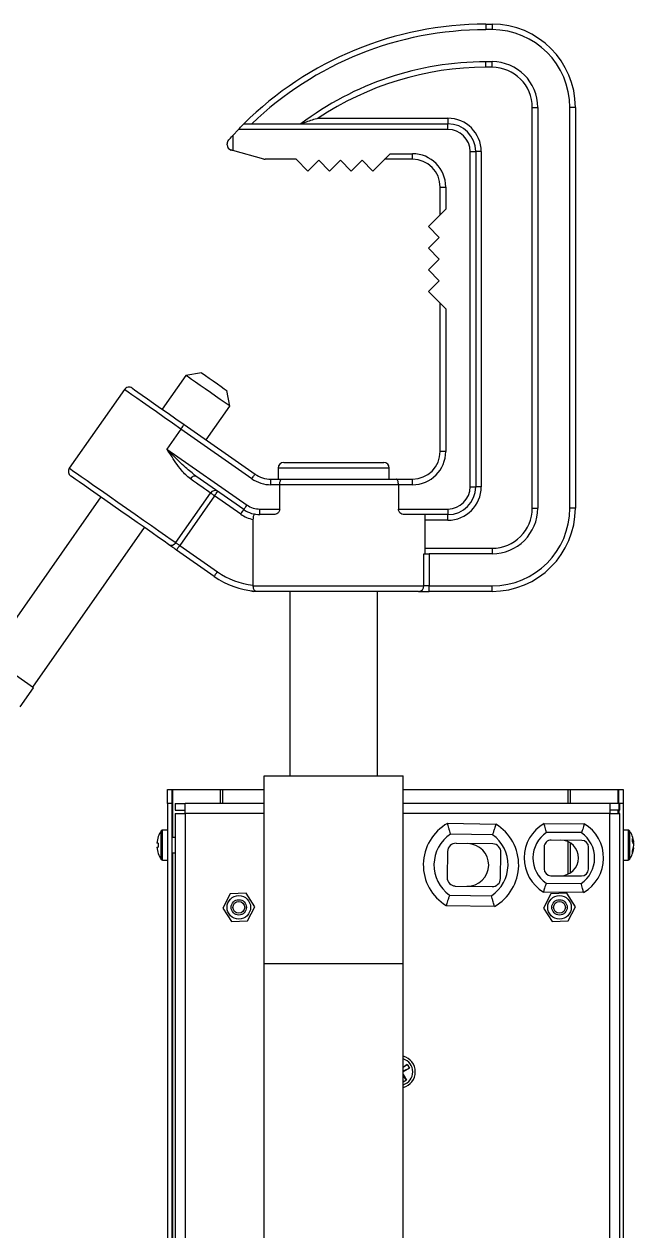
# Model space of a CAD drawing. Extents: x 8 to 113, y 1 to 87.
# Drawn here: x 78.69 to 84.17, y 42.59 to 53.45 of the extents above; entities that cross this region are included whole.
import ezdxf

# ---------------------------------------------------------------- set-up
doc = ezdxf.new("R2010")
doc.units = 0
doc.header["$MEASUREMENT"] = 0
doc.layers.add('OBJECT', color=7, linetype='CONTINUOUS')

msp = doc.modelspace()

# ---------------------------------------------------------------- linework, layer by layer
at = {"layer": 'OBJECT'}
for p, q in [((82.84, 53.451), (82.84, 53.401)), ((82.84, 53.451), (82.897, 53.451)), ((82.897, 53.451), (82.897, 53.401)), ((82.897, 53.401), (82.84, 53.401)), ((82.84, 53.113), (82.897, 53.113)), ((82.84, 53.063), (82.84, 53.113)), ((82.897, 53.063), (82.897, 53.113)), ((82.897, 53.063), (82.84, 53.063)), ((83.259, 52.701), (83.309, 52.701)), ((83.259, 49.096), (83.259, 52.701)), ((83.309, 52.701), (83.309, 49.096)), ((83.647, 52.701), (83.597, 52.701)), ((83.597, 49.096), (83.597, 52.701)), ((83.647, 52.701), (83.647, 49.096)), ((81.334, 52.604), (82.5, 52.604)), ((82.5, 52.604), (82.5, 52.554)), ((80.564, 52.448), (80.617, 52.504)), ((82.5, 52.504), (80.617, 52.504)), ((80.664, 52.554), (82.5, 52.554)), ((82.5, 52.504), (82.5, 52.554)), ((80.514, 52.366), (80.514, 52.374)), ((80.564, 52.448), (80.564, 52.314)), ((80.844, 52.237), (80.564, 52.314)), ((81.134, 52.235), (80.857, 52.235)), ((81.134, 52.235), (81.24, 52.129)), ((81.825, 52.129), (81.981, 52.285)), ((82.181, 52.235), (81.931, 52.235)), ((81.981, 52.285), (82.181, 52.285)), ((82.181, 52.235), (82.181, 52.285)), ((82.7, 52.304), (82.75, 52.304)), ((82.7, 49.287), (82.7, 52.304)), ((82.75, 52.304), (82.75, 49.287)), ((82.8, 52.304), (82.75, 52.304)), ((82.8, 52.304), (82.8, 49.287)), ((81.24, 52.129), (81.338, 52.226)), ((81.338, 52.226), (81.435, 52.129)), ((81.435, 52.129), (81.533, 52.226)), ((81.533, 52.226), (81.63, 52.129)), ((81.63, 52.129), (81.728, 52.226)), ((81.728, 52.226), (81.825, 52.129)), ((82.431, 51.985), (82.481, 51.985)), ((82.431, 51.735), (82.431, 51.985)), ((82.481, 51.985), (82.481, 51.785)), ((82.481, 51.785), (82.325, 51.629)), ((82.325, 51.629), (82.423, 51.531)), ((82.423, 51.531), (82.325, 51.434)), ((82.325, 51.434), (82.423, 51.336)), ((82.423, 51.336), (82.325, 51.239)), ((82.325, 51.239), (82.423, 51.141)), ((82.423, 51.141), (82.325, 51.044)), ((82.325, 51.044), (82.481, 50.888)), ((82.431, 49.606), (82.431, 50.938)), ((82.481, 50.888), (82.481, 49.606)), ((80.143, 50.289), (79.931, 49.985)), ((80.283, 50.314), (80.143, 50.289)), ((79.59, 50.163), (79.094, 49.455)), ((80.537, 50.014), (80.512, 50.153)), ((80.324, 49.71), (80.537, 50.014)), ((80.127, 49.848), (80.765, 49.401)), ((80.099, 49.807), (79.973, 49.627)), ((80.736, 49.36), (80.099, 49.807)), ((79.973, 49.627), (80.693, 49.123)), ((82.481, 49.606), (82.431, 49.606)), ((80.973, 49.456), (80.973, 49.356)), ((81.973, 49.456), (80.973, 49.456)), ((81.023, 49.506), (81.923, 49.506)), ((81.973, 49.356), (81.973, 49.456)), ((80.664, 49.082), (80.233, 49.384)), ((80.908, 49.306), (80.908, 49.356)), ((80.908, 49.356), (81.006, 49.356)), ((80.987, 49.306), (80.908, 49.306)), ((80.987, 49.087), (80.987, 49.306)), ((82.055, 49.306), (80.987, 49.306)), ((81.006, 49.356), (82.036, 49.356)), ((82.036, 49.356), (82.181, 49.356)), ((82.055, 49.306), (82.055, 49.087)), ((82.181, 49.306), (82.055, 49.306)), ((82.181, 49.306), (82.181, 49.356)), ((79.378, 49.196), (78.372, 47.759)), ((80.052, 48.785), (80.364, 49.231)), ((80.401, 49.206), (80.088, 48.759)), ((80.636, 49.041), (80.401, 49.206)), ((82.7, 49.287), (82.75, 49.287)), ((82.8, 49.287), (82.75, 49.287)), ((80.808, 49.087), (80.987, 49.087)), ((80.808, 49.037), (80.808, 49.087)), ((82.055, 49.087), (82.5, 49.087)), ((82.5, 49.087), (82.5, 49.037)), ((83.259, 49.096), (83.309, 49.096)), ((83.647, 49.096), (83.597, 49.096)), ((80.746, 48.993), (80.746, 48.4)), ((80.934, 49.037), (80.808, 49.037)), ((82.5, 49.037), (82.108, 49.037)), ((82.296, 48.684), (82.296, 49.037)), ((82.5, 48.987), (82.296, 48.987)), ((82.5, 48.987), (82.5, 49.037)), ((78.765, 47.483), (79.771, 48.92)), ((80.088, 48.759), (80.426, 48.522)), ((80.398, 48.481), (80.059, 48.718)), ((82.284, 48.396), (82.284, 48.684)), ((82.284, 48.684), (82.331, 48.684)), ((82.296, 48.734), (82.897, 48.734)), ((82.331, 48.684), (82.331, 48.396)), ((82.897, 48.684), (82.331, 48.684)), ((82.897, 48.734), (82.897, 48.684)), ((80.746, 48.4), (80.746, 48.396)), ((80.746, 48.396), (82.284, 48.396)), ((82.237, 48.346), (80.752, 48.346)), ((81.078, 48.346), (81.078, 46.686)), ((81.868, 46.686), (81.868, 48.346)), ((82.237, 48.346), (82.331, 48.346)), ((82.331, 48.396), (82.284, 48.396)), ((82.331, 48.346), (82.331, 48.396)), ((82.331, 48.396), (82.897, 48.396)), ((82.897, 48.346), (82.331, 48.346)), ((82.897, 48.346), (82.897, 48.396)), ((78.773, 47.478), (78.364, 47.764)), ((78.653, 47.306), (78.773, 47.478)), ((80.848, 44.998), (80.848, 46.686)), ((80.848, 46.686), (82.098, 46.686)), ((82.098, 44.998), (82.098, 46.686)), ((79.978, 46.563), (80.018, 46.563)), ((79.978, 46.438), (79.978, 46.563)), ((80.018, 46.563), (80.018, 46.438)), ((80.018, 46.563), (80.026, 46.563)), ((80.026, 46.563), (80.454, 46.563)), ((80.026, 46.132), (80.026, 46.563)), ((80.454, 46.563), (80.475, 46.563)), ((80.454, 46.438), (80.454, 46.563)), ((80.475, 46.563), (80.848, 46.563)), ((80.475, 46.438), (80.475, 46.563)), ((82.098, 46.563), (83.58, 46.563)), ((83.58, 46.563), (83.601, 46.563)), ((83.58, 46.563), (83.58, 46.438)), ((83.601, 46.563), (84.029, 46.563)), ((83.601, 46.563), (83.601, 46.438)), ((84.029, 46.563), (84.038, 46.563)), ((84.029, 46.563), (84.029, 46.438)), ((84.038, 46.563), (84.078, 46.563)), ((84.038, 46.438), (84.038, 46.563)), ((84.078, 46.563), (84.078, 46.438)), ((80.018, 46.438), (79.978, 46.438)), ((79.978, 46.438), (79.978, 39.913)), ((80.018, 46.438), (80.018, 39.913)), ((80.048, 46.438), (80.048, 46.378)), ((80.048, 46.438), (80.138, 46.438)), ((80.048, 46.378), (80.138, 46.378)), ((80.138, 46.348), (80.138, 46.438)), ((80.848, 46.438), (80.138, 46.438)), ((83.958, 46.438), (82.098, 46.438)), ((83.958, 46.438), (83.958, 46.348)), ((84.048, 46.438), (83.958, 46.438)), ((84.048, 46.378), (83.958, 46.378)), ((84.029, 46.378), (84.029, 46.348)), ((84.078, 46.438), (84.038, 46.438)), ((84.038, 46.438), (84.038, 46.348)), ((84.048, 46.378), (84.048, 46.438)), ((84.078, 46.438), (84.078, 40.14)), ((80.048, 46.348), (80.048, 40.003)), ((80.048, 46.348), (80.138, 46.348)), ((80.138, 46.348), (80.138, 40.003)), ((80.848, 46.348), (80.138, 46.348)), ((83.958, 46.348), (82.098, 46.348)), ((83.958, 46.348), (84.048, 46.348)), ((83.958, 40.143), (83.958, 46.348)), ((84.048, 40.14), (84.048, 46.348)), ((79.922, 45.934), (79.922, 46.191)), ((79.978, 46.198), (79.934, 46.198)), ((79.934, 45.928), (79.934, 46.198)), ((82.498, 46.259), (82.931, 46.251)), ((82.902, 46.156), (82.524, 46.162)), ((83.365, 46.257), (83.726, 46.254)), ((83.702, 46.175), (83.387, 46.177)), ((84.121, 46.198), (84.078, 46.198)), ((84.121, 46.198), (84.121, 45.928)), ((84.133, 46.191), (84.133, 45.934)), ((80.048, 46.132), (80.018, 46.132)), ((82.904, 46.074), (82.573, 46.079)), ((83.366, 46.047), (83.365, 45.851)), ((83.705, 46.106), (83.429, 46.108)), ((83.58, 46.094), (83.58, 45.801)), ((83.601, 46.083), (83.601, 45.813)), ((83.765, 45.848), (83.766, 46.044)), ((84.164, 46.087), (84.173, 46.088)), ((84.172, 46.063), (84.173, 46.067)), ((84.173, 46.067), (84.172, 46.066)), ((80.018, 45.994), (80.048, 45.994)), ((80.026, 40.357), (80.026, 45.994)), ((82.497, 46.006), (82.493, 45.771)), ((82.973, 45.763), (82.977, 45.998)), ((84.169, 46.038), (84.173, 46.037)), ((79.934, 45.928), (79.978, 45.928)), ((84.078, 45.928), (84.121, 45.928)), ((83.384, 45.72), (83.699, 45.718)), ((83.426, 45.788), (83.702, 45.786)), ((80.542, 45.625), (80.475, 45.497)), ((80.686, 45.631), (80.542, 45.625)), ((80.763, 45.509), (80.686, 45.631)), ((82.515, 45.614), (82.892, 45.607)), ((82.566, 45.695), (82.897, 45.69)), ((83.721, 45.637), (83.36, 45.641)), ((83.427, 45.625), (83.36, 45.497)), ((83.571, 45.631), (83.427, 45.625)), ((83.648, 45.509), (83.571, 45.631)), ((80.696, 45.381), (80.763, 45.509)), ((82.919, 45.511), (82.485, 45.518)), ((83.581, 45.381), (83.648, 45.509)), ((80.475, 45.497), (80.552, 45.375)), ((83.36, 45.497), (83.437, 45.375)), ((80.552, 45.375), (80.696, 45.381)), ((83.437, 45.375), (83.581, 45.381)), ((80.848, 44.998), (82.098, 44.998)), ((80.848, 36.025), (80.848, 44.998)), ((82.098, 36.025), (82.098, 44.998)), ((82.098, 44.066), (82.135, 44.089)), ((82.135, 44.089), (82.098, 44.061)), ((82.135, 44.089), (82.155, 44.057)), ((82.155, 44.057), (82.098, 44.022)), ((82.155, 44.057), (82.098, 44.03)), ((82.098, 44), (82.128, 43.949)), ((82.128, 43.949), (82.098, 43.989)), ((82.128, 43.949), (82.098, 43.931))]:
    msp.add_line(p, q, dxfattribs=at)
at = {"layer": 'OBJECT', "flags": 128}
for points in [[(80.617, 52.504), (80.626, 52.513), (80.635, 52.523), (80.643, 52.532), (80.65, 52.539), (80.656, 52.545), (80.66, 52.55), (80.663, 52.553), (80.664, 52.554)], [(80.528, 52.409), (80.535, 52.417), (80.544, 52.426), (80.554, 52.437), (80.564, 52.448)], [(80.564, 52.314), (80.56, 52.315), (80.555, 52.316), (80.551, 52.318)], [(80.537, 50.014), (80.531, 50.018), (80.514, 50.03), (80.487, 50.048), (80.452, 50.073), (80.41, 50.103), (80.364, 50.135), (80.316, 50.168), (80.27, 50.2), (80.228, 50.23), (80.193, 50.254), (80.166, 50.273), (80.149, 50.285), (80.143, 50.289)], [(80.283, 50.314), (80.284, 50.313), (80.297, 50.304), (80.32, 50.288), (80.351, 50.266), (80.388, 50.24), (80.426, 50.214), (80.46, 50.189), (80.488, 50.17), (80.506, 50.157), (80.512, 50.153), (80.512, 50.153)], [(79.66, 50.175), (79.665, 50.171), (79.682, 50.159), (79.711, 50.139), (79.749, 50.112), (79.797, 50.079), (79.852, 50.04), (79.915, 49.996), (79.983, 49.949), (80.054, 49.899), (80.127, 49.848)], [(80.099, 49.807), (80.023, 49.86), (79.949, 49.912), (79.878, 49.961), (79.812, 50.007), (79.753, 50.049), (79.701, 50.085), (79.658, 50.115), (79.625, 50.138), (79.603, 50.154), (79.591, 50.162), (79.59, 50.163)], [(80.099, 49.807), (80.104, 49.815), (80.11, 49.822), (80.115, 49.829), (80.119, 49.836), (80.122, 49.841), (80.125, 49.844), (80.127, 49.847), (80.127, 49.848)], [(79.094, 49.455), (79.095, 49.455), (79.105, 49.448), (79.127, 49.432), (79.159, 49.409), (79.202, 49.379), (79.255, 49.343), (79.315, 49.3), (79.383, 49.253), (79.455, 49.202), (79.531, 49.149), (79.608, 49.095), (79.686, 49.041), (79.761, 48.988), (79.833, 48.938), (79.899, 48.891), (79.959, 48.85), (80.01, 48.814), (80.052, 48.785)], [(79.987, 48.769), (79.947, 48.797), (79.897, 48.832), (79.84, 48.872), (79.776, 48.917), (79.706, 48.966), (79.633, 49.016), (79.559, 49.068), (79.485, 49.12), (79.414, 49.17), (79.346, 49.218), (79.285, 49.261), (79.23, 49.299), (79.184, 49.331), (79.148, 49.356), (79.123, 49.374), (79.109, 49.383), (79.107, 49.385)], [(80.183, 49.358), (80.189, 49.366), (80.195, 49.373), (80.202, 49.378), (80.209, 49.383), (80.216, 49.386), (80.223, 49.387), (80.228, 49.386), (80.233, 49.384)], [(80.364, 49.231), (80.348, 49.243), (80.329, 49.256), (80.309, 49.27), (80.286, 49.286), (80.263, 49.302), (80.237, 49.32), (80.211, 49.339), (80.183, 49.358)], [(80.736, 49.36), (80.742, 49.368), (80.747, 49.376), (80.752, 49.383), (80.757, 49.389), (80.76, 49.394), (80.763, 49.398), (80.765, 49.4), (80.765, 49.401)], [(80.401, 49.206), (80.395, 49.21), (80.39, 49.213), (80.384, 49.217), (80.379, 49.22), (80.375, 49.224), (80.371, 49.227), (80.367, 49.229), (80.364, 49.231)], [(80.401, 49.206), (80.406, 49.214), (80.411, 49.221), (80.416, 49.228), (80.421, 49.235), (80.424, 49.24), (80.427, 49.244), (80.429, 49.246), (80.429, 49.247)], [(80.664, 49.082), (80.665, 49.083), (80.667, 49.085), (80.669, 49.089), (80.673, 49.094), (80.677, 49.1), (80.682, 49.107), (80.688, 49.115), (80.693, 49.123)], [(80.636, 49.041), (80.641, 49.049), (80.647, 49.057), (80.652, 49.064), (80.656, 49.07), (80.66, 49.075), (80.662, 49.079), (80.664, 49.081), (80.664, 49.082)], [(80.059, 48.718), (80.048, 48.726), (80.037, 48.734), (80.027, 48.741), (80.017, 48.748), (80.008, 48.754), (80, 48.76), (79.993, 48.765), (79.987, 48.769)], [(80.052, 48.785), (80.055, 48.783), (80.058, 48.78), (80.062, 48.777), (80.067, 48.774), (80.072, 48.771), (80.077, 48.767), (80.082, 48.763), (80.088, 48.759)], [(80.059, 48.718), (80.06, 48.719), (80.061, 48.721), (80.064, 48.725), (80.068, 48.73), (80.072, 48.737), (80.077, 48.744), (80.082, 48.751), (80.088, 48.759)], [(80.398, 48.481), (80.398, 48.482), (80.4, 48.484), (80.403, 48.488), (80.406, 48.493), (80.41, 48.5), (80.415, 48.507), (80.421, 48.514), (80.426, 48.522)], [(79.895, 46.08), (79.892, 46.08), (79.89, 46.08), (79.888, 46.08), (79.887, 46.081), (79.885, 46.081), (79.884, 46.081), (79.883, 46.081), (79.882, 46.081)], [(79.882, 46.044), (79.883, 46.044), (79.884, 46.045), (79.885, 46.045), (79.887, 46.045), (79.888, 46.045), (79.89, 46.045), (79.892, 46.045), (79.895, 46.046)], [(79.895, 45.986), (79.895, 45.986), (79.894, 45.986), (79.894, 45.986), (79.894, 45.986)]]:
    msp.add_lwpolyline(points, dxfattribs=at)
at = {"layer": 'OBJECT'}
for centre, radius in [((80.619, 45.503), 0.106), ((83.504, 45.503), 0.106), ((80.619, 45.503), 0.069), ((80.619, 45.503), 0.0533), ((83.504, 45.503), 0.069), ((83.504, 45.503), 0.0533)]:
    msp.add_circle(centre, radius, dxfattribs=at)
for centre, radius, start, end in [((82.84, 50.361), 3.089, 90, 134.7928), ((82.897, 52.701), 0.75, 0, 90), ((82.84, 50.361), 3.039, 90, 133.8353), ((82.897, 52.701), 0.7, 0, 90), ((82.84, 50.361), 2.751, 90, 127.1709), ((82.897, 52.701), 0.412, 0, 90), ((82.84, 50.361), 2.701, 90, 123.8917), ((82.897, 52.701), 0.362, 0, 90), ((82.5, 52.304), 0.3, 0, 90), ((82.5, 52.304), 0.25, 0, 90), ((82.5, 52.304), 0.2, 0, 90), ((80.564, 52.374), 0.05, 136.8214, 180), ((80.564, 52.366), 0.05, 180, 254.528), ((80.857, 52.285), 0.05, 254.528, 270), ((82.181, 51.985), 0.3, 0, 90), ((82.181, 51.985), 0.25, 0, 90), ((79.631, 50.134), 0.05, 55, 145), ((82.181, 49.606), 0.3, 270, 0), ((82.181, 49.606), 0.25, 270, 0), ((79.135, 49.426), 0.05, 145, 235), ((81.023, 49.456), 0.05, 90, 180), ((81.923, 49.456), 0.05, 0, 90), ((80.908, 49.606), 0.3, 235, 270), ((80.908, 49.606), 0.25, 235, 270), ((80.405, 49.206), 0.0473, 58.8071, 148.3574), ((82.5, 49.287), 0.2, 270, 0), ((82.5, 49.287), 0.25, 270, 0), ((82.5, 49.287), 0.3, 270, 0), ((80.808, 49.287), 0.2, 235, 270), ((82.897, 49.096), 0.412, 270, 0), ((82.897, 49.096), 0.7, 270, 0), ((82.897, 49.096), 0.75, 270, 0), ((82.897, 49.096), 0.362, 270, 0), ((80.808, 49.287), 0.3, 235, 258.1852), ((80.808, 49.287), 0.25, 235, 270), ((80.011, 48.809), 0.0473, 238.8066, 328.3578), ((80.828, 49.096), 0.75, 235, 265.3298), ((80.828, 49.096), 0.7, 235, 263.3221), ((80.752, 48.396), 0.05, 241.4181, 270), ((82.236, 48.394), 0.0484, 272.1008, 1.9588), ((80.101, 46.063), 0.221, 144.3318, 159.6689), ((79.934, 46.183), 0.015, 90, 144.3318), ((82.708, 45.885), 0.429, 119.3787, 238.6747), ((82.708, 45.885), 0.333, 123.5977, 234.4557), ((82.708, 45.885), 0.333, 303.5977, 54.4557), ((82.708, 45.885), 0.429, 299.3787, 58.6747), ((83.543, 45.947), 0.357, 119.8718, 239.1677), ((83.543, 45.947), 0.278, 124.0908, 234.9487), ((83.543, 45.947), 0.277, 304.0908, 54.9487), ((83.543, 45.947), 0.358, 299.8718, 59.1677), ((84.121, 46.183), 0.015, 35.6682, 90), ((83.954, 46.063), 0.221, 7.9922, 35.6682), ((80.103, 46.063), 0.222, 159.8784, 175.2555), ((80.103, 46.063), 0.222, 184.7444, 200.1216), ((79.554, 45.725), 0.536, 50.5974, 50.6725), ((80.164, 46.063), 0.27, 176.3608, 183.6392), ((82.572, 46.005), 0.0744, 89.0267, 179.0267), ((82.675, 45.885), 0.192, 269.0267, 89.0267), ((82.903, 45.999), 0.0744, 359.0267, 89.0267), ((83.428, 46.046), 0.062, 89.5197, 179.5197), ((83.515, 45.948), 0.16, 269.5197, 89.5197), ((83.704, 46.044), 0.062, 359.5197, 89.5197), ((84.091, 46.076), 0.083, 8.3731, 33.3301), ((83.987, 46.108), 0.174, 355.4693, 4.5307), ((84.078, 46.045), 0.0963, 8.483, 31.0832), ((84.018, 46.075), 0.155, 335.8159, 353.9359), ((84.024, 46.051), 0.15, 5.9076, 14.1982), ((80.101, 46.063), 0.221, 200.3311, 215.6682), ((79.934, 45.943), 0.015, 215.6682, 270), ((84.121, 45.943), 0.015, 270, 324.3318), ((83.954, 46.063), 0.221, 324.3318, 352.0078), ((84.031, 46.052), 0.142, 334.8121, 354.0175), ((84.065, 46.001), 0.0959, 353.8936, 6.1064), ((83.427, 45.85), 0.062, 179.5197, 269.5197), ((83.703, 45.848), 0.062, 269.5197, 359.5197), ((82.568, 45.77), 0.0744, 179.0267, 269.0267), ((82.899, 45.764), 0.0744, 269.0267, 359.0267), ((82.062, 44.023), 0.145, 284.4263, 75.5737), ((82.062, 44.023), 0.122, 287.1625, 72.8375)]:
    msp.add_arc(centre, radius, start, end, dxfattribs=at)
for points, knots in [([(81.334, 52.604), (81.334, 52.604), (81.297, 52.593), (81.248, 52.577), (81.198, 52.56), (81.184, 52.556), (81.179, 52.554), (81.178, 52.554), (81.178, 52.554)], [0, 0, 0, 0, 0.00209, 0.63796, 0.849634, 0.923219, 0.965789, 1, 1, 1, 1]), ([(80.183, 49.358), (80.169, 49.37), (80.14, 49.392), (80.098, 49.442), (80.053, 49.503), (80.011, 49.567), (79.984, 49.609), (79.973, 49.627), (79.973, 49.627)], [0, 0, 0, 0, 0.175046, 0.350567, 0.58693, 0.823547, 0.99725, 1, 1, 1, 1]), ([(80.233, 49.384), (80.202, 49.409), (80.127, 49.468), (80.043, 49.555), (79.988, 49.611), (79.973, 49.627), (79.973, 49.627)], [0, 0, 0, 0, 0.345057, 0.821451, 0.997144, 1, 1, 1, 1]), ([(80.987, 49.306), (80.987, 49.311), (80.988, 49.322), (80.991, 49.336), (80.995, 49.348), (81, 49.354), (81.004, 49.356), (81.006, 49.356), (81.006, 49.356)], [0, 0, 0, 0, 0.197777, 0.395365, 0.598087, 0.812873, 0.995764, 1, 1, 1, 1]), ([(82.055, 49.306), (82.055, 49.311), (82.054, 49.322), (82.052, 49.336), (82.047, 49.348), (82.042, 49.354), (82.038, 49.356), (82.036, 49.356), (82.036, 49.356)], [0, 0, 0, 0, 0.197777, 0.395365, 0.598087, 0.812873, 0.995764, 1, 1, 1, 1]), ([(80.987, 49.087), (80.987, 49.082), (80.986, 49.074), (80.98, 49.061), (80.968, 49.048), (80.952, 49.039), (80.94, 49.037), (80.934, 49.037)], [0, 0, 0, 0, 0.132532, 0.264234, 0.462925, 0.750207, 1, 1, 1, 1]), ([(82.108, 49.037), (82.1, 49.038), (82.087, 49.04), (82.07, 49.051), (82.061, 49.064), (82.056, 49.076), (82.055, 49.083), (82.055, 49.087)], [0, 0, 0, 0, 0.339642, 0.594764, 0.76704, 0.899951, 1, 1, 1, 1]), ([(80.765, 49.04), (80.763, 49.04), (80.758, 49.04), (80.753, 49.032), (80.749, 49.02), (80.747, 49.006), (80.747, 48.997), (80.746, 48.993)], [0, 0, 0, 0, 0.22785, 0.456641, 0.663305, 0.85598, 1, 1, 1, 1]), ([(80.746, 48.396), (80.747, 48.391), (80.747, 48.381), (80.751, 48.367), (80.758, 48.356), (80.765, 48.351), (80.768, 48.349), (80.768, 48.348), (80.767, 48.348), (80.767, 48.348)], [0, 0, 0, 0, 0.192196, 0.383635, 0.593594, 0.841856, 0.910654, 0.965666, 1, 1, 1, 1]), ([(82.524, 46.162), (82.524, 46.162), (82.521, 46.171), (82.516, 46.19), (82.509, 46.217), (82.502, 46.24), (82.498, 46.256), (82.498, 46.258), (82.498, 46.259)], [0, 0, 0, 0, 0.003689, 0.169182, 0.383484, 0.590873, 0.795386, 1, 1, 1, 1]), ([(82.931, 46.251), (82.931, 46.25), (82.93, 46.248), (82.926, 46.233), (82.919, 46.21), (82.91, 46.183), (82.904, 46.164), (82.902, 46.156), (82.902, 46.156)], [0, 0, 0, 0, 0.204614, 0.409127, 0.616517, 0.830818, 0.996312, 1, 1, 1, 1]), ([(83.387, 46.177), (83.387, 46.177), (83.385, 46.184), (83.381, 46.2), (83.374, 46.223), (83.369, 46.242), (83.366, 46.255), (83.365, 46.257), (83.365, 46.257)], [0, 0, 0, 0, 0.003688, 0.16918, 0.383479, 0.590872, 0.795386, 1, 1, 1, 1]), ([(83.726, 46.254), (83.726, 46.254), (83.726, 46.252), (83.722, 46.239), (83.716, 46.22), (83.71, 46.197), (83.705, 46.182), (83.702, 46.175), (83.702, 46.175)], [0, 0, 0, 0, 0.204614, 0.409128, 0.616519, 0.830817, 0.996312, 1, 1, 1, 1]), ([(83.384, 45.72), (83.384, 45.72), (83.381, 45.713), (83.376, 45.698), (83.37, 45.675), (83.364, 45.656), (83.36, 45.643), (83.36, 45.641), (83.36, 45.641)], [0, 0, 0, 0, 0.003686, 0.169181, 0.383482, 0.590871, 0.795385, 1, 1, 1, 1]), ([(83.721, 45.637), (83.721, 45.638), (83.72, 45.64), (83.717, 45.653), (83.712, 45.672), (83.705, 45.695), (83.701, 45.711), (83.699, 45.718), (83.699, 45.718)], [0, 0, 0, 0, 0.204615, 0.409128, 0.616519, 0.83082, 0.996314, 1, 1, 1, 1]), ([(82.515, 45.614), (82.514, 45.614), (82.512, 45.605), (82.506, 45.587), (82.497, 45.56), (82.49, 45.537), (82.486, 45.521), (82.485, 45.519), (82.485, 45.518)], [0, 0, 0, 0, 0.003688, 0.16918, 0.383482, 0.590872, 0.795386, 1, 1, 1, 1]), ([(82.919, 45.511), (82.918, 45.512), (82.918, 45.514), (82.914, 45.53), (82.908, 45.553), (82.9, 45.58), (82.895, 45.599), (82.892, 45.607), (82.892, 45.607)], [0, 0, 0, 0, 0.204614, 0.4091276, 0.6165181, 0.8308179, 0.9963109, 1, 1, 1, 1])]:
    msp.add_open_spline(points, degree=3, knots=knots, dxfattribs=at)

doc.saveas('drawing.dxf')
